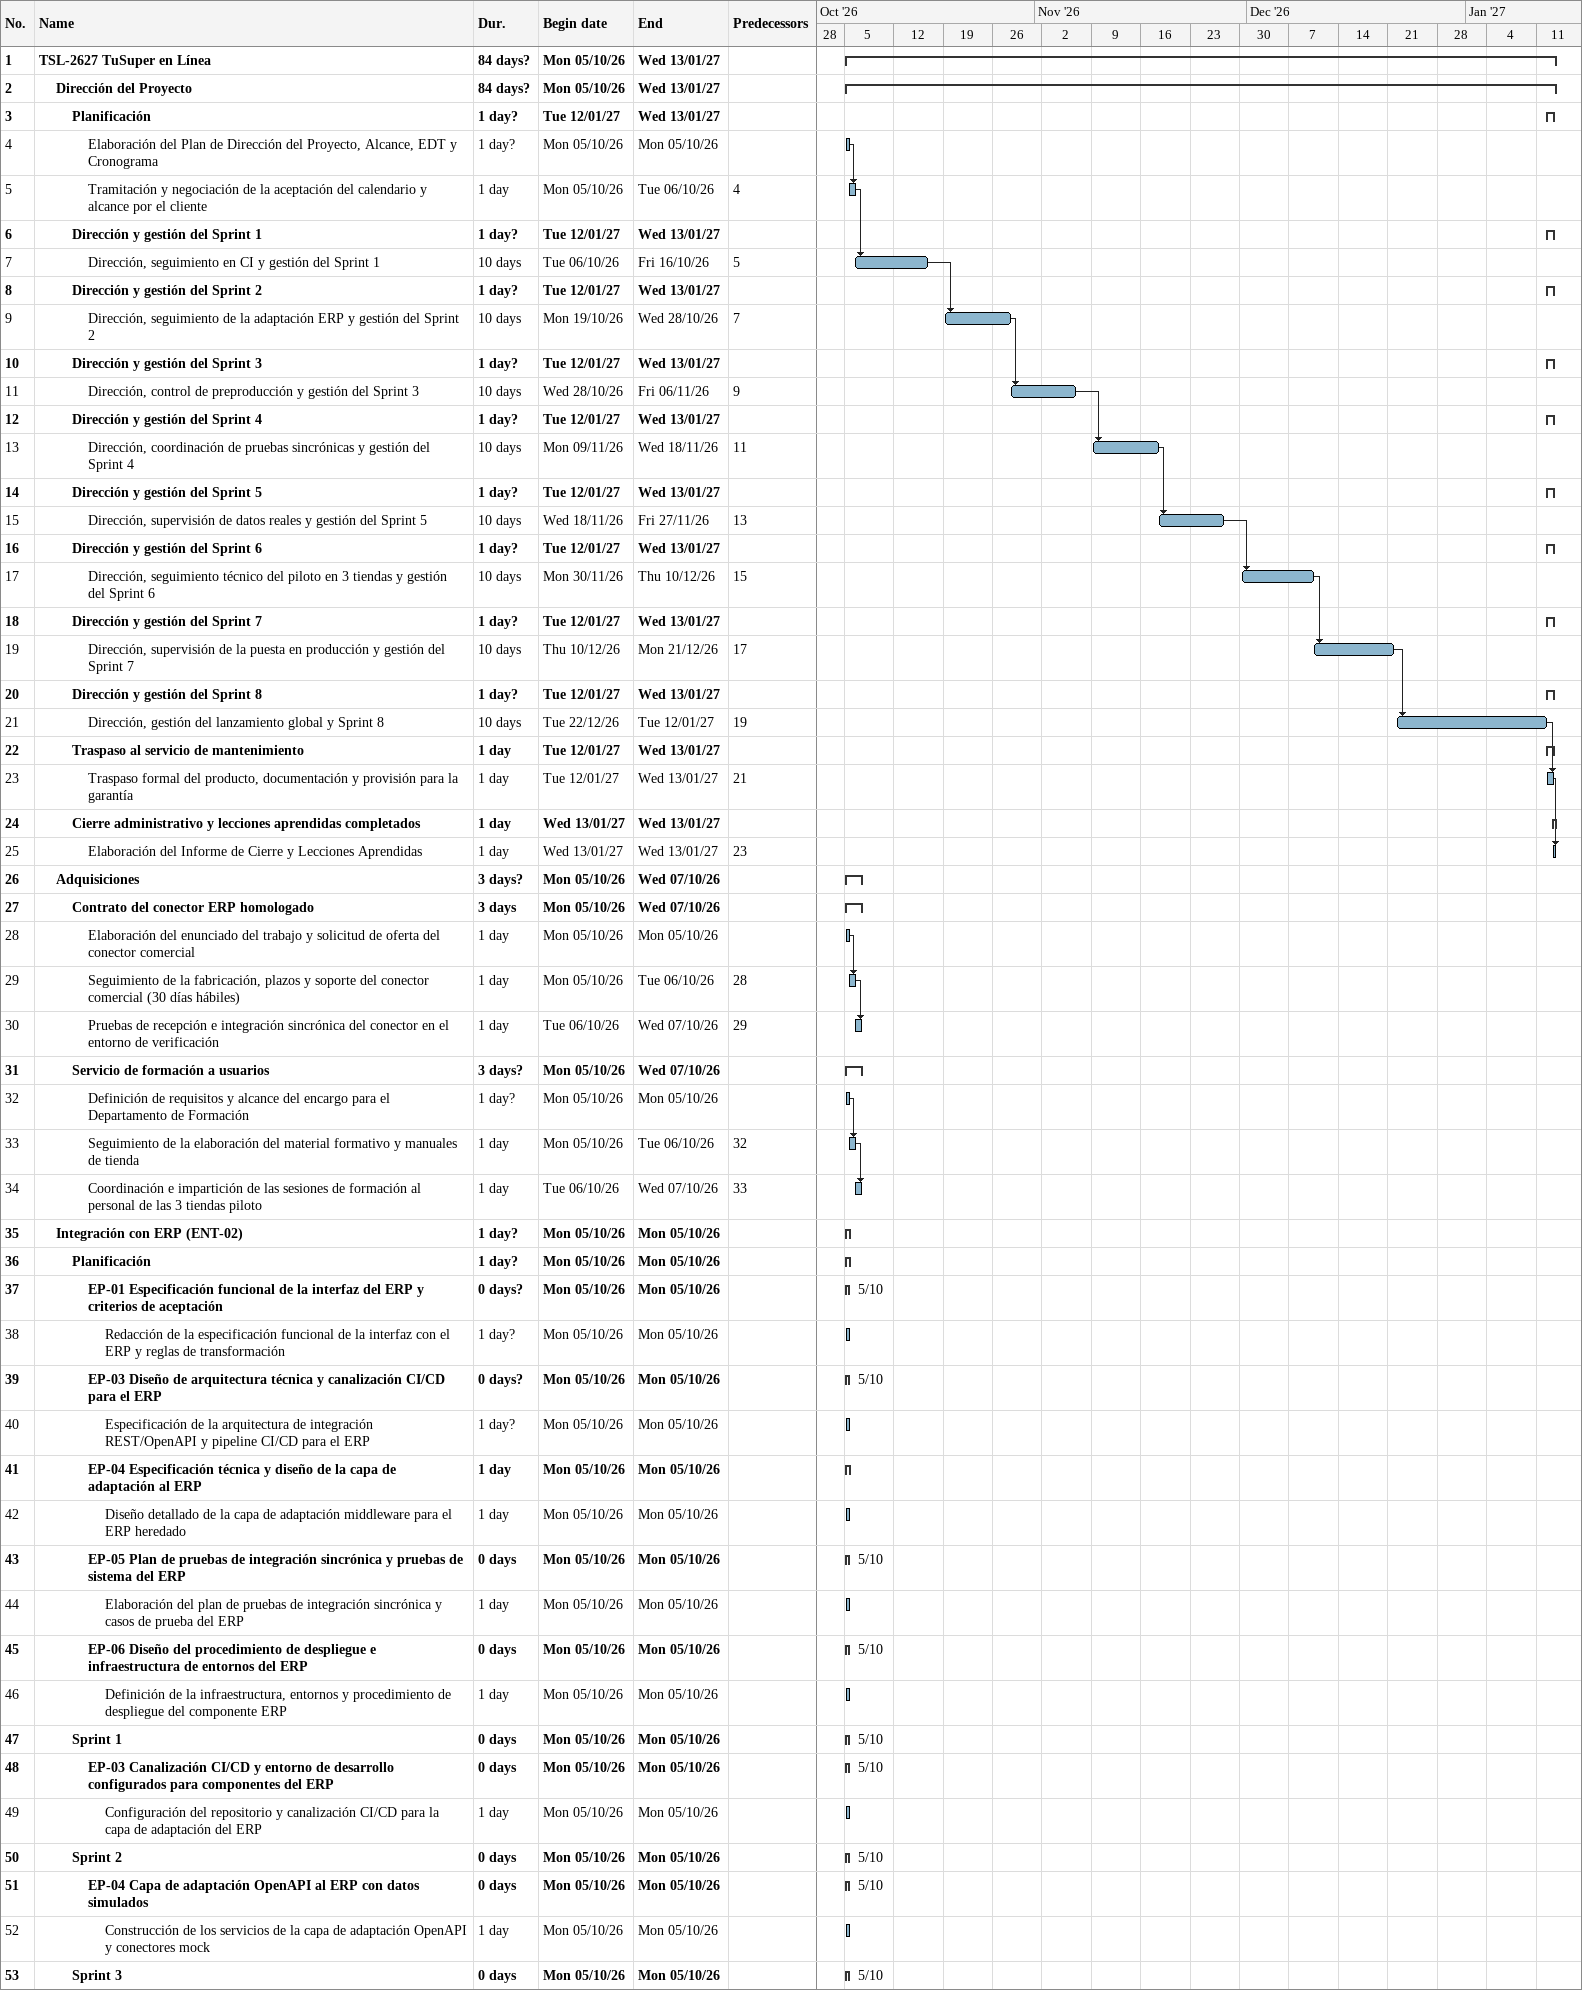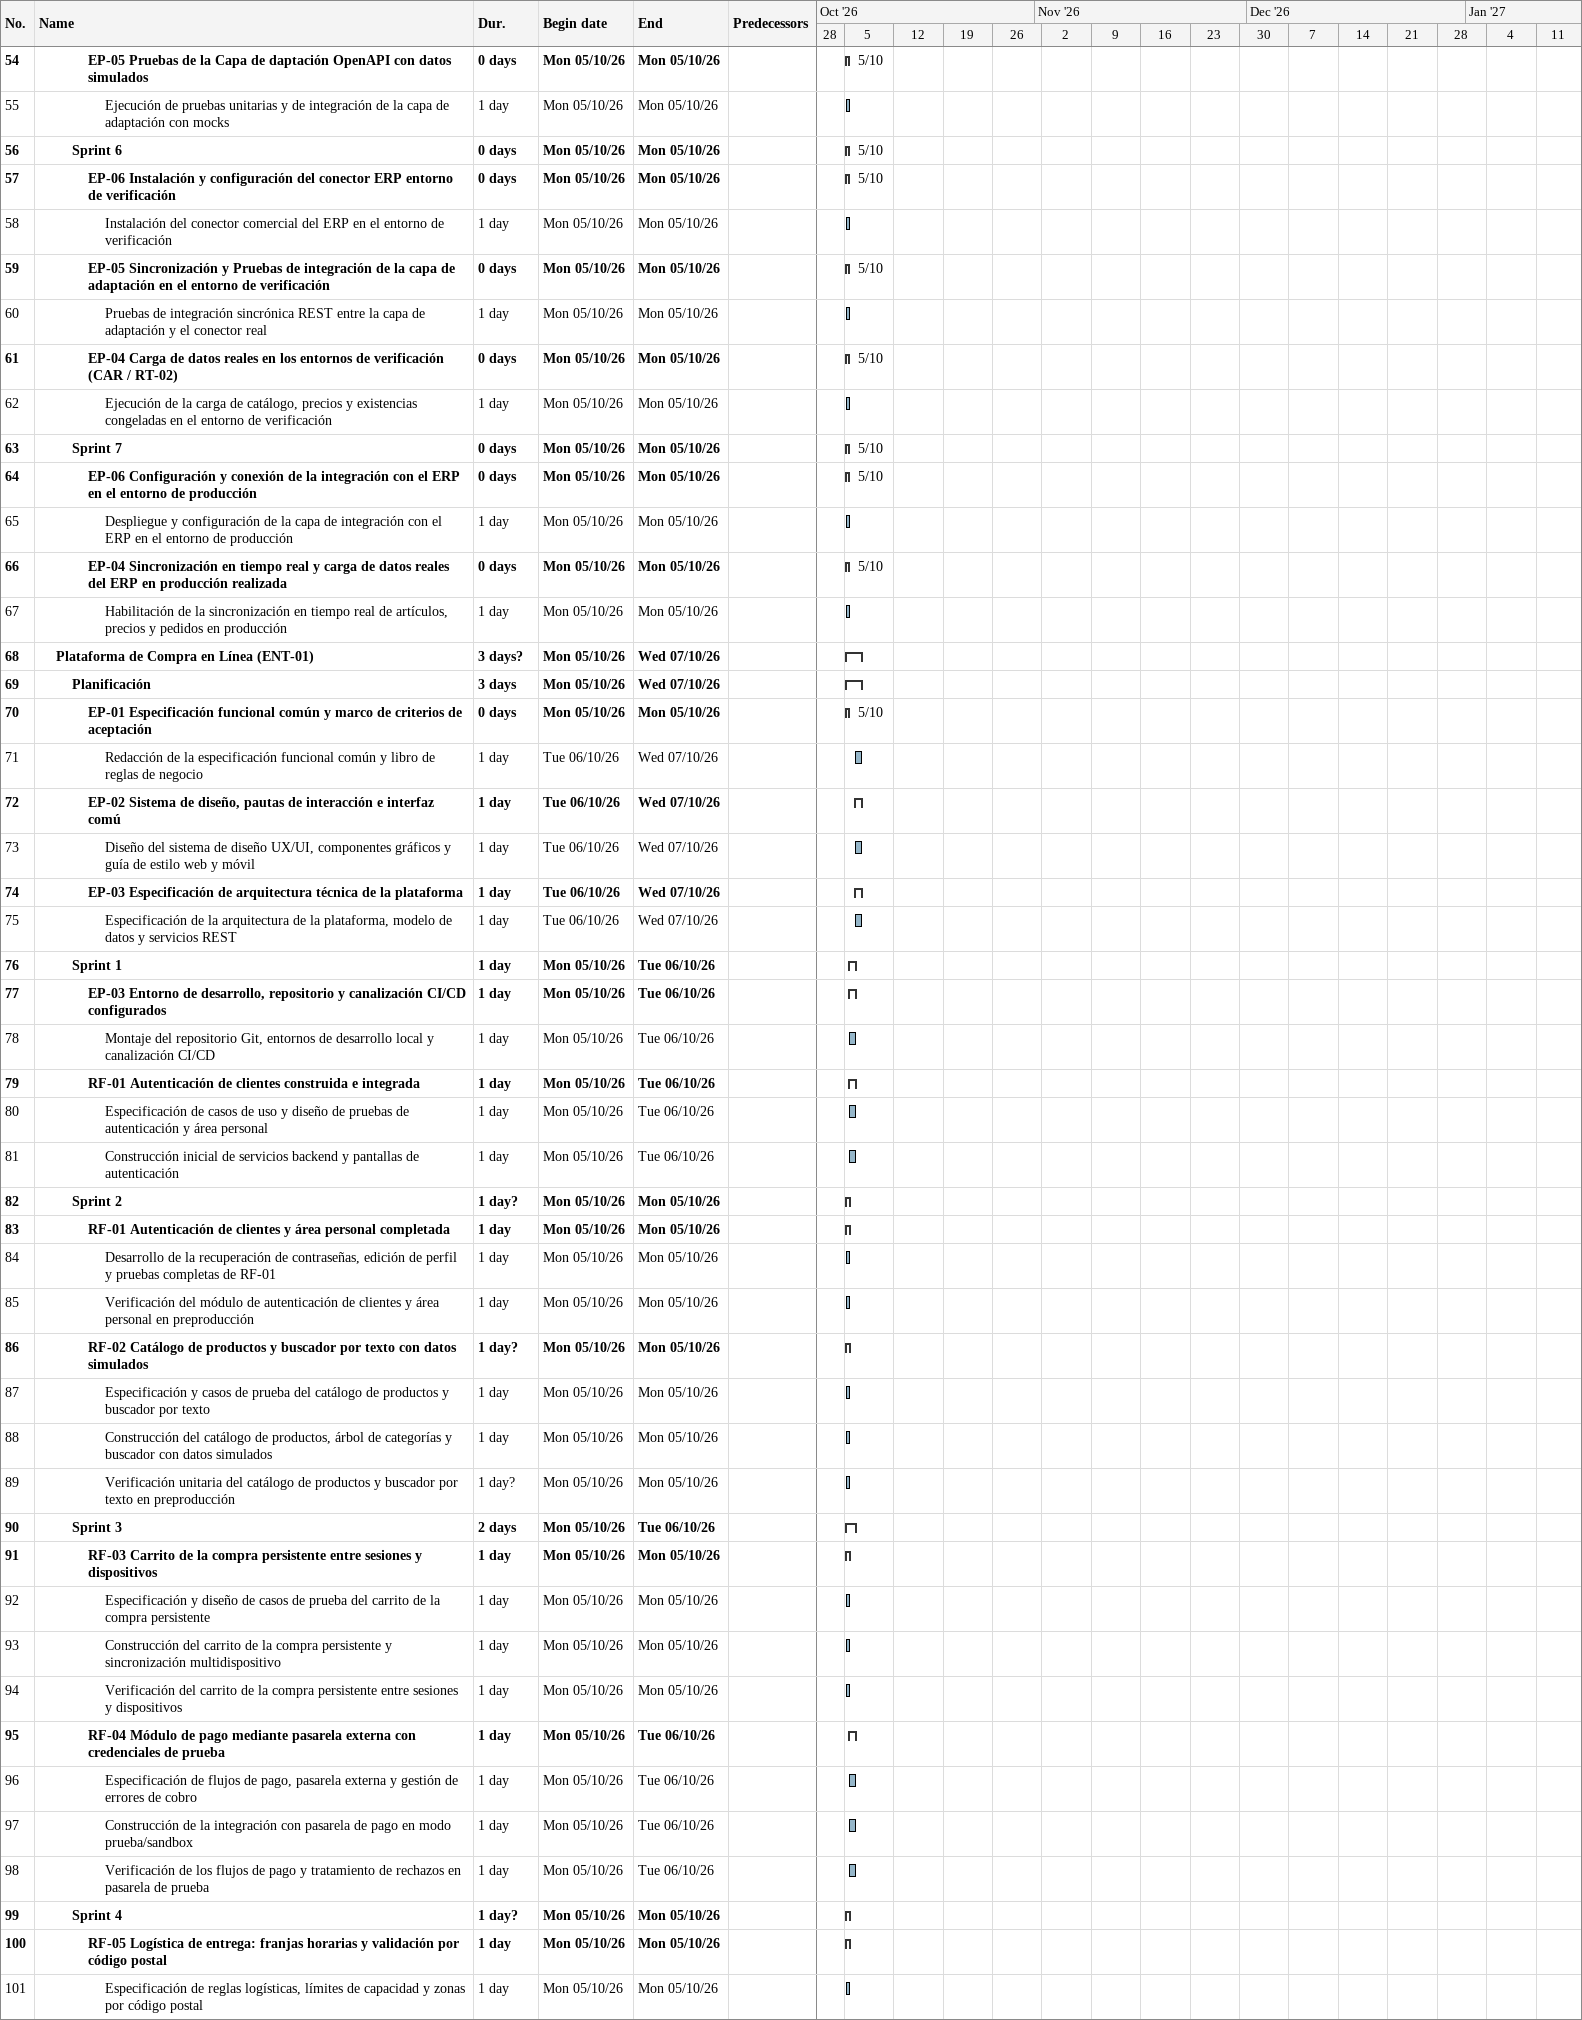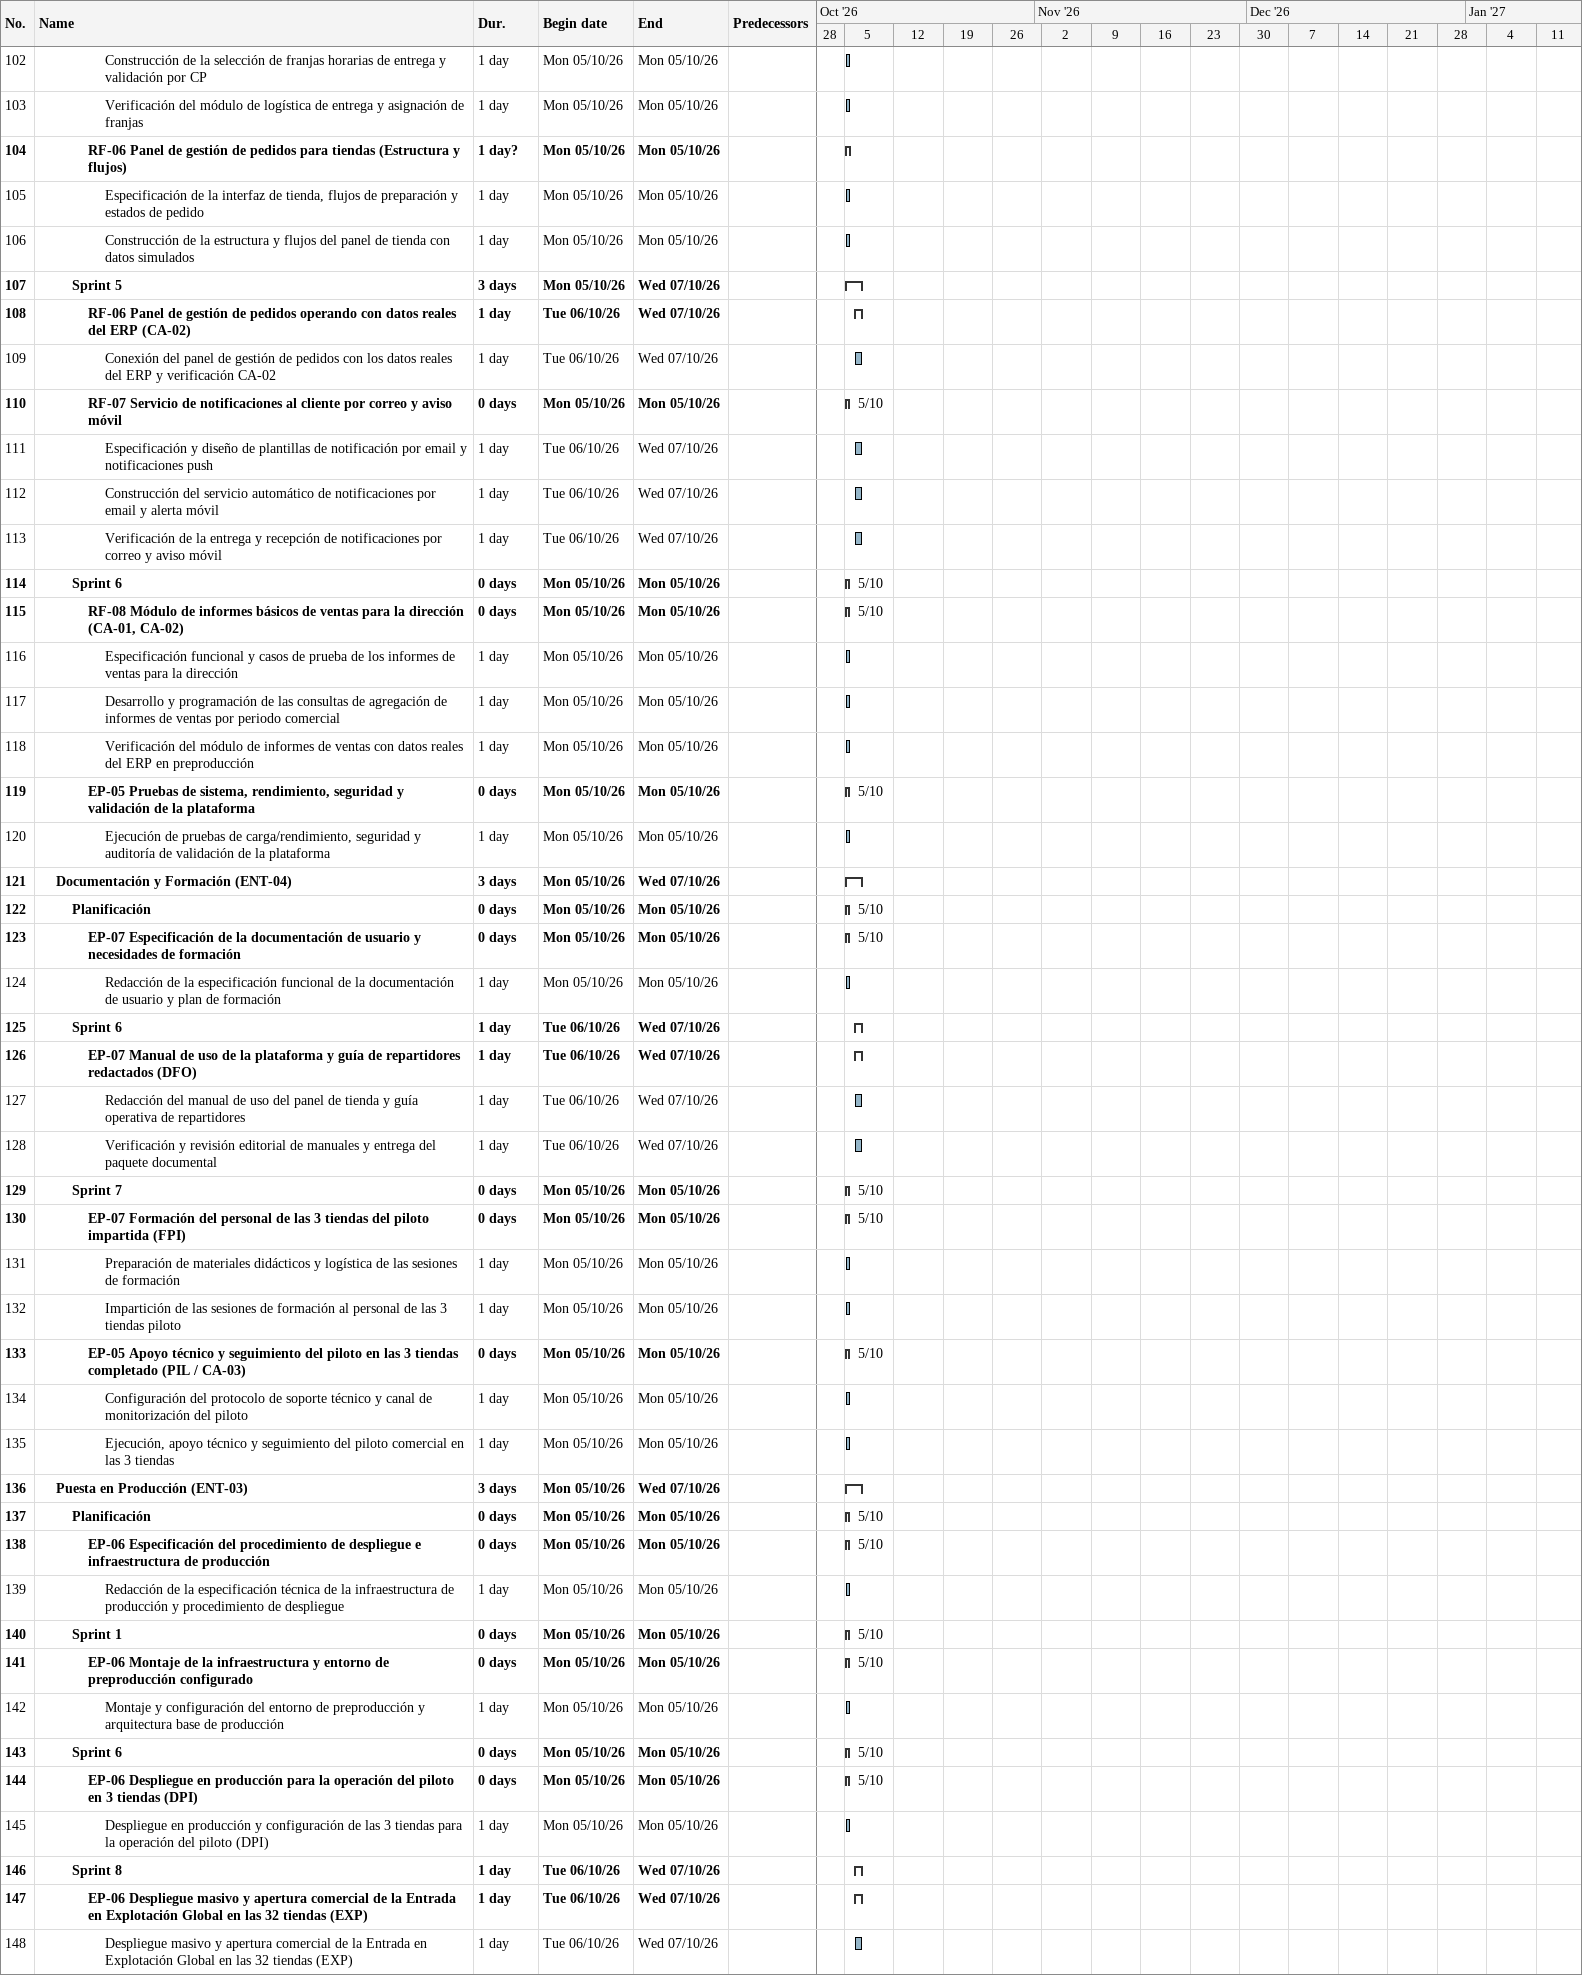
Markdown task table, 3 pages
| ID | Level | Task | Duration | Start | Finish | Predecessors |
|---|---|---|---|---|---|---|
| 1 | 1 | **TSL-2627 TuSuper en Línea** | 84d? | 2026-10-05 | 2027-01-13 |  |
| 2 | 2 | **Dirección del Proyecto** | 84d? | 2026-10-05 | 2027-01-13 |  |
| 3 | 3 | **Planificación** | 1d? | 2027-01-12 | 2027-01-13 |  |
| 4 | 4 | Elaboración del Plan de Dirección del Proyecto, Alcance, EDT y Cronograma | 1d? | 2026-10-05 | 2026-10-05 |  |
| 5 | 4 | Tramitación y negociación de la aceptación del calendario y alcance por el cliente | 1d | 2026-10-05 | 2026-10-06 | 4 |
| 6 | 3 | **Dirección y gestión del Sprint 1** | 1d? | 2027-01-12 | 2027-01-13 |  |
| 7 | 4 | Dirección, seguimiento en CI y gestión del Sprint 1 | 10d | 2026-10-06 | 2026-10-16 | 5 |
| 8 | 3 | **Dirección y gestión del Sprint 2** | 1d? | 2027-01-12 | 2027-01-13 |  |
| 9 | 4 | Dirección, seguimiento de la adaptación ERP y gestión del Sprint 2 | 10d | 2026-10-19 | 2026-10-28 | 7 |
| 10 | 3 | **Dirección y gestión del Sprint 3** | 1d? | 2027-01-12 | 2027-01-13 |  |
| 11 | 4 | Dirección, control de preproducción y gestión del Sprint 3 | 10d | 2026-10-28 | 2026-11-06 | 9 |
| 12 | 3 | **Dirección y gestión del Sprint 4** | 1d? | 2027-01-12 | 2027-01-13 |  |
| 13 | 4 | Dirección, coordinación de pruebas sincrónicas y gestión del Sprint 4 | 10d | 2026-11-09 | 2026-11-18 | 11 |
| 14 | 3 | **Dirección y gestión del Sprint 5** | 1d? | 2027-01-12 | 2027-01-13 |  |
| 15 | 4 | Dirección, supervisión de datos reales y gestión del Sprint 5 | 10d | 2026-11-18 | 2026-11-27 | 13 |
| 16 | 3 | **Dirección y gestión del Sprint 6** | 1d? | 2027-01-12 | 2027-01-13 |  |
| 17 | 4 | Dirección, seguimiento técnico del piloto en 3 tiendas y gestión del Sprint 6 | 10d | 2026-11-30 | 2026-12-10 | 15 |
| 18 | 3 | **Dirección y gestión del Sprint 7** | 1d? | 2027-01-12 | 2027-01-13 |  |
| 19 | 4 | Dirección, supervisión de la puesta en producción y gestión del Sprint 7 | 10d | 2026-12-10 | 2026-12-21 | 17 |
| 20 | 3 | **Dirección y gestión del Sprint 8** | 1d? | 2027-01-12 | 2027-01-13 |  |
| 21 | 4 | Dirección, gestión del lanzamiento global y Sprint 8 | 10d | 2026-12-22 | 2027-01-12 | 19 |
| 22 | 3 | **Traspaso al servicio de mantenimiento** | 1d | 2027-01-12 | 2027-01-13 |  |
| 23 | 4 | Traspaso formal del producto, documentación y provisión para la garantía | 1d | 2027-01-12 | 2027-01-13 | 21 |
| 24 | 3 | **Cierre administrativo y lecciones aprendidas completados** | 1d | 2027-01-13 | 2027-01-13 |  |
| 25 | 4 | Elaboración del Informe de Cierre y Lecciones Aprendidas | 1d | 2027-01-13 | 2027-01-13 | 23 |
| 26 | 2 | **Adquisiciones** | 3d? | 2026-10-05 | 2026-10-07 |  |
| 27 | 3 | **Contrato del conector ERP homologado** | 3d | 2026-10-05 | 2026-10-07 |  |
| 28 | 4 | Elaboración del enunciado del trabajo y solicitud de oferta del conector comercial | 1d | 2026-10-05 | 2026-10-05 |  |
| 29 | 4 | Seguimiento de la fabricación, plazos y soporte del conector comercial (30 días hábiles) | 1d | 2026-10-05 | 2026-10-06 | 28 |
| 30 | 4 | Pruebas de recepción e integración sincrónica del conector en el entorno de verificación | 1d | 2026-10-06 | 2026-10-07 | 29 |
| 31 | 3 | **Servicio de formación a usuarios** | 3d? | 2026-10-05 | 2026-10-07 |  |
| 32 | 4 | Definición de requisitos y alcance del encargo para el Departamento de Formación | 1d? | 2026-10-05 | 2026-10-05 |  |
| 33 | 4 | Seguimiento de la elaboración del material formativo y manuales de tienda | 1d | 2026-10-05 | 2026-10-06 | 32 |
| 34 | 4 | Coordinación e impartición de las sesiones de formación al personal de las 3 tiendas piloto | 1d | 2026-10-06 | 2026-10-07 | 33 |
| 35 | 2 | **Integración con ERP (ENT-02)** | 1d? | 2026-10-05 | 2026-10-05 |  |
| 36 | 3 | **Planificación** | 1d? | 2026-10-05 | 2026-10-05 |  |
| 37 | 4 | **EP-01 Especificación funcional de la interfaz del ERP y criterios de aceptación** | 0d? | 2026-10-05 | 2026-10-05 |  |
| 38 | 5 | Redacción de la especificación funcional de la interfaz con el ERP y reglas de transformación | 1d? | 2026-10-05 | 2026-10-05 |  |
| 39 | 4 | **EP-03 Diseño de arquitectura técnica y canalización CI/CD para el ERP** | 0d? | 2026-10-05 | 2026-10-05 |  |
| 40 | 5 | Especificación de la arquitectura de integración REST/OpenAPI y pipeline CI/CD para el ERP | 1d? | 2026-10-05 | 2026-10-05 |  |
| 41 | 4 | **EP-04 Especificación técnica y diseño de la capa de adaptación al ERP** | 1d | 2026-10-05 | 2026-10-05 |  |
| 42 | 5 | Diseño detallado de la capa de adaptación middleware para el ERP heredado | 1d | 2026-10-05 | 2026-10-05 |  |
| 43 | 4 | **EP-05 Plan de pruebas de integración sincrónica y pruebas de sistema del ERP** | 0d | 2026-10-05 | 2026-10-05 |  |
| 44 | 5 | Elaboración del plan de pruebas de integración sincrónica y casos de prueba del ERP | 1d | 2026-10-05 | 2026-10-05 |  |
| 45 | 4 | **EP-06 Diseño del procedimiento de despliegue e infraestructura de entornos del ERP** | 0d | 2026-10-05 | 2026-10-05 |  |
| 46 | 5 | Definición de la infraestructura, entornos y procedimiento de despliegue del componente ERP | 1d | 2026-10-05 | 2026-10-05 |  |
| 47 | 3 | **Sprint 1** | 0d | 2026-10-05 | 2026-10-05 |  |
| 48 | 4 | **EP-03 Canalización CI/CD y entorno de desarrollo configurados para componentes del ERP** | 0d | 2026-10-05 | 2026-10-05 |  |
| 49 | 5 | Configuración del repositorio y canalización CI/CD para la capa de adaptación del ERP | 1d | 2026-10-05 | 2026-10-05 |  |
| 50 | 3 | **Sprint 2** | 0d | 2026-10-05 | 2026-10-05 |  |
| 51 | 4 | **EP-04 Capa de adaptación OpenAPI al ERP con datos simulados** | 0d | 2026-10-05 | 2026-10-05 |  |
| 52 | 5 | Construcción de los servicios de la capa de adaptación OpenAPI y conectores mock | 1d | 2026-10-05 | 2026-10-05 |  |
| 53 | 3 | **Sprint 3** | 0d | 2026-10-05 | 2026-10-05 |  |
| 54 | 4 | **EP-05 Pruebas de la Capa de daptación OpenAPI con datos simulados** | 0d | 2026-10-05 | 2026-10-05 |  |
| 55 | 5 | Ejecución de pruebas unitarias y de integración de la capa de adaptación con mocks | 1d | 2026-10-05 | 2026-10-05 |  |
| 56 | 3 | **Sprint 6** | 0d | 2026-10-05 | 2026-10-05 |  |
| 57 | 4 | **EP-06 Instalación y configuración del conector ERP entorno de verificación** | 0d | 2026-10-05 | 2026-10-05 |  |
| 58 | 5 | Instalación del conector comercial del ERP en el entorno de verificación | 1d | 2026-10-05 | 2026-10-05 |  |
| 59 | 4 | **EP-05 Sincronización y Pruebas de integración de la capa de adaptación en el entorno de verificación** | 0d | 2026-10-05 | 2026-10-05 |  |
| 60 | 5 | Pruebas de integración sincrónica REST entre la capa de adaptación y el conector real | 1d | 2026-10-05 | 2026-10-05 |  |
| 61 | 4 | **EP-04 Carga de datos reales en los entornos de verificación (CAR / RT-02)** | 0d | 2026-10-05 | 2026-10-05 |  |
| 62 | 5 | Ejecución de la carga de catálogo, precios y existencias congeladas en el entorno de verificación | 1d | 2026-10-05 | 2026-10-05 |  |
| 63 | 3 | **Sprint 7** | 0d | 2026-10-05 | 2026-10-05 |  |
| 64 | 4 | **EP-06 Configuración y conexión de la integración con el ERP en el entorno de producción** | 0d | 2026-10-05 | 2026-10-05 |  |
| 65 | 5 | Despliegue y configuración de la capa de integración con el ERP en el entorno de producción | 1d | 2026-10-05 | 2026-10-05 |  |
| 66 | 4 | **EP-04 Sincronización en tiempo real y carga de datos reales del ERP en producción realizada** | 0d | 2026-10-05 | 2026-10-05 |  |
| 67 | 5 | Habilitación de la sincronización en tiempo real de artículos, precios y pedidos en producción | 1d | 2026-10-05 | 2026-10-05 |  |
| 68 | 2 | **Plataforma de Compra en Línea (ENT-01)** | 3d? | 2026-10-05 | 2026-10-07 |  |
| 69 | 3 | **Planificación** | 3d | 2026-10-05 | 2026-10-07 |  |
| 70 | 4 | **EP-01 Especificación funcional común y marco de criterios de aceptación** | 0d | 2026-10-05 | 2026-10-05 |  |
| 71 | 5 | Redacción de la especificación funcional común y libro de reglas de negocio | 1d | 2026-10-06 | 2026-10-07 |  |
| 72 | 4 | **EP-02 Sistema de diseño, pautas de interacción e interfaz comú** | 1d | 2026-10-06 | 2026-10-07 |  |
| 73 | 5 | Diseño del sistema de diseño UX/UI, componentes gráficos y guía de estilo web y móvil | 1d | 2026-10-06 | 2026-10-07 |  |
| 74 | 4 | **EP-03 Especificación de arquitectura técnica de la plataforma** | 1d | 2026-10-06 | 2026-10-07 |  |
| 75 | 5 | Especificación de la arquitectura de la plataforma, modelo de datos y servicios REST | 1d | 2026-10-06 | 2026-10-07 |  |
| 76 | 3 | **Sprint 1** | 1d | 2026-10-05 | 2026-10-06 |  |
| 77 | 4 | **EP-03 Entorno de desarrollo, repositorio y canalización CI/CD configurados** | 1d | 2026-10-05 | 2026-10-06 |  |
| 78 | 5 | Montaje del repositorio Git, entornos de desarrollo local y canalización CI/CD | 1d | 2026-10-05 | 2026-10-06 |  |
| 79 | 4 | **RF-01 Autenticación de clientes construida e integrada** | 1d | 2026-10-05 | 2026-10-06 |  |
| 80 | 5 | Especificación de casos de uso y diseño de pruebas de autenticación y área personal | 1d | 2026-10-05 | 2026-10-06 |  |
| 81 | 5 | Construcción inicial de servicios backend y pantallas de autenticación | 1d | 2026-10-05 | 2026-10-06 |  |
| 82 | 3 | **Sprint 2** | 1d? | 2026-10-05 | 2026-10-05 |  |
| 83 | 4 | **RF-01 Autenticación de clientes y área personal completada** | 1d | 2026-10-05 | 2026-10-05 |  |
| 84 | 5 | Desarrollo de la recuperación de contraseñas, edición de perfil y pruebas completas de RF-01 | 1d | 2026-10-05 | 2026-10-05 |  |
| 85 | 5 | Verificación del módulo de autenticación de clientes y área personal en preproducción | 1d | 2026-10-05 | 2026-10-05 |  |
| 86 | 4 | **RF-02 Catálogo de productos y buscador por texto con datos simulados** | 1d? | 2026-10-05 | 2026-10-05 |  |
| 87 | 5 | Especificación y casos de prueba del catálogo de productos y buscador por texto | 1d | 2026-10-05 | 2026-10-05 |  |
| 88 | 5 | Construcción del catálogo de productos, árbol de categorías y buscador con datos simulados | 1d | 2026-10-05 | 2026-10-05 |  |
| 89 | 5 | Verificación unitaria del catálogo de productos y buscador por texto en preproducción | 1d? | 2026-10-05 | 2026-10-05 |  |
| 90 | 3 | **Sprint 3** | 2d | 2026-10-05 | 2026-10-06 |  |
| 91 | 4 | **RF-03 Carrito de la compra persistente entre sesiones y dispositivos** | 1d | 2026-10-05 | 2026-10-05 |  |
| 92 | 5 | Especificación y diseño de casos de prueba del carrito de la compra persistente | 1d | 2026-10-05 | 2026-10-05 |  |
| 93 | 5 | Construcción del carrito de la compra persistente y sincronización multidispositivo | 1d | 2026-10-05 | 2026-10-05 |  |
| 94 | 5 | Verificación del carrito de la compra persistente entre sesiones y dispositivos | 1d | 2026-10-05 | 2026-10-05 |  |
| 95 | 4 | **RF-04 Módulo de pago mediante pasarela externa con credenciales de prueba** | 1d | 2026-10-05 | 2026-10-06 |  |
| 96 | 5 | Especificación de flujos de pago, pasarela externa y gestión de errores de cobro | 1d | 2026-10-05 | 2026-10-06 |  |
| 97 | 5 | Construcción de la integración con pasarela de pago en modo prueba/sandbox | 1d | 2026-10-05 | 2026-10-06 |  |
| 98 | 5 | Verificación de los flujos de pago y tratamiento de rechazos en pasarela de prueba | 1d | 2026-10-05 | 2026-10-06 |  |
| 99 | 3 | **Sprint 4** | 1d? | 2026-10-05 | 2026-10-05 |  |
| 100 | 4 | **RF-05 Logística de entrega: franjas horarias y validación por código postal** | 1d | 2026-10-05 | 2026-10-05 |  |
| 101 | 5 | Especificación de reglas logísticas, límites de capacidad y zonas por código postal | 1d | 2026-10-05 | 2026-10-05 |  |
| 102 | 5 | Construcción de la selección de franjas horarias de entrega y validación por CP | 1d | 2026-10-05 | 2026-10-05 |  |
| 103 | 5 | Verificación del módulo de logística de entrega y asignación de franjas | 1d | 2026-10-05 | 2026-10-05 |  |
| 104 | 4 | **RF-06 Panel de gestión de pedidos para tiendas (Estructura y flujos)** | 1d? | 2026-10-05 | 2026-10-05 |  |
| 105 | 5 | Especificación de la interfaz de tienda, flujos de preparación y estados de pedido | 1d | 2026-10-05 | 2026-10-05 |  |
| 106 | 5 | Construcción de la estructura y flujos del panel de tienda con datos simulados | 1d | 2026-10-05 | 2026-10-05 |  |
| 107 | 3 | **Sprint 5** | 3d | 2026-10-05 | 2026-10-07 |  |
| 108 | 4 | **RF-06 Panel de gestión de pedidos operando con datos reales del ERP (CA-02)** | 1d | 2026-10-06 | 2026-10-07 |  |
| 109 | 5 | Conexión del panel de gestión de pedidos con los datos reales del ERP y verificación CA-02 | 1d | 2026-10-06 | 2026-10-07 |  |
| 110 | 4 | **RF-07 Servicio de notificaciones al cliente por correo y aviso móvil** | 0d | 2026-10-05 | 2026-10-05 |  |
| 111 | 5 | Especificación y diseño de plantillas de notificación por email y notificaciones push | 1d | 2026-10-06 | 2026-10-07 |  |
| 112 | 5 | Construcción del servicio automático de notificaciones por email y alerta móvil | 1d | 2026-10-06 | 2026-10-07 |  |
| 113 | 5 | Verificación de la entrega y recepción de notificaciones por correo y aviso móvil | 1d | 2026-10-06 | 2026-10-07 |  |
| 114 | 3 | **Sprint 6** | 0d | 2026-10-05 | 2026-10-05 |  |
| 115 | 4 | **RF-08 Módulo de informes básicos de ventas para la dirección (CA-01, CA-02)** | 0d | 2026-10-05 | 2026-10-05 |  |
| 116 | 5 | Especificación funcional y casos de prueba de los informes de ventas para la dirección | 1d | 2026-10-05 | 2026-10-05 |  |
| 117 | 5 | Desarrollo y programación de las consultas de agregación de informes de ventas por periodo comercial | 1d | 2026-10-05 | 2026-10-05 |  |
| 118 | 5 | Verificación del módulo de informes de ventas con datos reales del ERP en preproducción | 1d | 2026-10-05 | 2026-10-05 |  |
| 119 | 4 | **EP-05 Pruebas de sistema, rendimiento, seguridad y validación de la plataforma** | 0d | 2026-10-05 | 2026-10-05 |  |
| 120 | 5 | Ejecución de pruebas de carga/rendimiento, seguridad y auditoría de validación de la plataforma | 1d | 2026-10-05 | 2026-10-05 |  |
| 121 | 2 | **Documentación y Formación (ENT-04)** | 3d | 2026-10-05 | 2026-10-07 |  |
| 122 | 3 | **Planificación** | 0d | 2026-10-05 | 2026-10-05 |  |
| 123 | 4 | **EP-07 Especificación de la documentación de usuario y necesidades de formación** | 0d | 2026-10-05 | 2026-10-05 |  |
| 124 | 5 | Redacción de la especificación funcional de la documentación de usuario y plan de formación | 1d | 2026-10-05 | 2026-10-05 |  |
| 125 | 3 | **Sprint 6** | 1d | 2026-10-06 | 2026-10-07 |  |
| 126 | 4 | **EP-07 Manual de uso de la plataforma y guía de repartidores redactados (DFO)** | 1d | 2026-10-06 | 2026-10-07 |  |
| 127 | 5 | Redacción del manual de uso del panel de tienda y guía operativa de repartidores | 1d | 2026-10-06 | 2026-10-07 |  |
| 128 | 5 | Verificación y revisión editorial de manuales y entrega del paquete documental | 1d | 2026-10-06 | 2026-10-07 |  |
| 129 | 3 | **Sprint 7** | 0d | 2026-10-05 | 2026-10-05 |  |
| 130 | 4 | **EP-07 Formación del personal de las 3 tiendas del piloto impartida (FPI)** | 0d | 2026-10-05 | 2026-10-05 |  |
| 131 | 5 | Preparación de materiales didácticos y logística de las sesiones de formación | 1d | 2026-10-05 | 2026-10-05 |  |
| 132 | 5 | Impartición de las sesiones de formación al personal de las 3 tiendas piloto | 1d | 2026-10-05 | 2026-10-05 |  |
| 133 | 4 | **EP-05 Apoyo técnico y seguimiento del piloto en las 3 tiendas completado (PIL / CA-03)** | 0d | 2026-10-05 | 2026-10-05 |  |
| 134 | 5 | Configuración del protocolo de soporte técnico y canal de monitorización del piloto | 1d | 2026-10-05 | 2026-10-05 |  |
| 135 | 5 | Ejecución, apoyo técnico y seguimiento del piloto comercial en las 3 tiendas | 1d | 2026-10-05 | 2026-10-05 |  |
| 136 | 2 | **Puesta en Producción (ENT-03)** | 3d | 2026-10-05 | 2026-10-07 |  |
| 137 | 3 | **Planificación** | 0d | 2026-10-05 | 2026-10-05 |  |
| 138 | 4 | **EP-06 Especificación del procedimiento de despliegue e infraestructura de producción** | 0d | 2026-10-05 | 2026-10-05 |  |
| 139 | 5 | Redacción de la especificación técnica de la infraestructura de producción y procedimiento de despliegue | 1d | 2026-10-05 | 2026-10-05 |  |
| 140 | 3 | **Sprint 1** | 0d | 2026-10-05 | 2026-10-05 |  |
| 141 | 4 | **EP-06 Montaje de la infraestructura y entorno de preproducción configurado** | 0d | 2026-10-05 | 2026-10-05 |  |
| 142 | 5 | Montaje y configuración del entorno de preproducción y arquitectura base de producción | 1d | 2026-10-05 | 2026-10-05 |  |
| 143 | 3 | **Sprint 6** | 0d | 2026-10-05 | 2026-10-05 |  |
| 144 | 4 | **EP-06 Despliegue en producción para la operación del piloto en 3 tiendas (DPI)** | 0d | 2026-10-05 | 2026-10-05 |  |
| 145 | 5 | Despliegue en producción y configuración de las 3 tiendas para la operación del piloto (DPI) | 1d | 2026-10-05 | 2026-10-05 |  |
| 146 | 3 | **Sprint 8** | 1d | 2026-10-06 | 2026-10-07 |  |
| 147 | 4 | **EP-06 Despliegue masivo y apertura comercial de la Entrada en Explotación Global en las 32 tiendas (EXP)** | 1d | 2026-10-06 | 2026-10-07 |  |
| 148 | 5 | Despliegue masivo y apertura comercial de la Entrada en Explotación Global en las 32 tiendas (EXP) | 1d | 2026-10-06 | 2026-10-07 |  |
